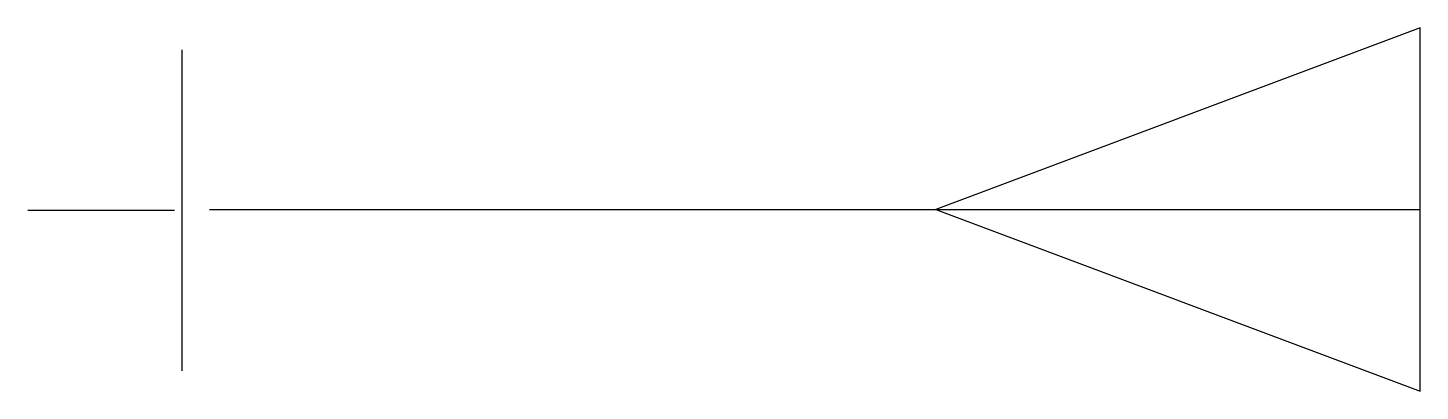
# Model space of a CAD drawing. Extents: x 5.42 to 11.51, y -7.67 to -6.09.
import ezdxf

# ---------------------------------------------------------------- set-up
doc = ezdxf.new("R2010")
doc.units = 0
doc.layers.add('DEFAULT_1_2_778', color=1, linetype='CONTINUOUS')
doc.layers.add('DEFAULT_255_2_778', color=255, linetype='CONTINUOUS')

msp = doc.modelspace()

# ---------------------------------------------------------------- linework, layer by layer
at = {"layer": 'DEFAULT_1_2_778'}
for p, q in [((6.0992, -7.5843), (6.0992, -6.1812)), ((6.0653, -6.8829), (5.424, -6.8829))]:
    msp.add_line(p, q, dxfattribs=at)
at = {"layer": 'DEFAULT_255_2_778'}
for p, q in [((11.5094, -6.0854), (9.3927, -6.8792)), ((11.5094, -6.8792), (11.5094, -6.0854)), ((6.2177, -6.8792), (11.5094, -6.8792)), ((9.3927, -6.8792), (11.5094, -7.673)), ((11.5094, -7.673), (11.5094, -6.8792))]:
    msp.add_line(p, q, dxfattribs=at)

doc.saveas('drawing.dxf')
